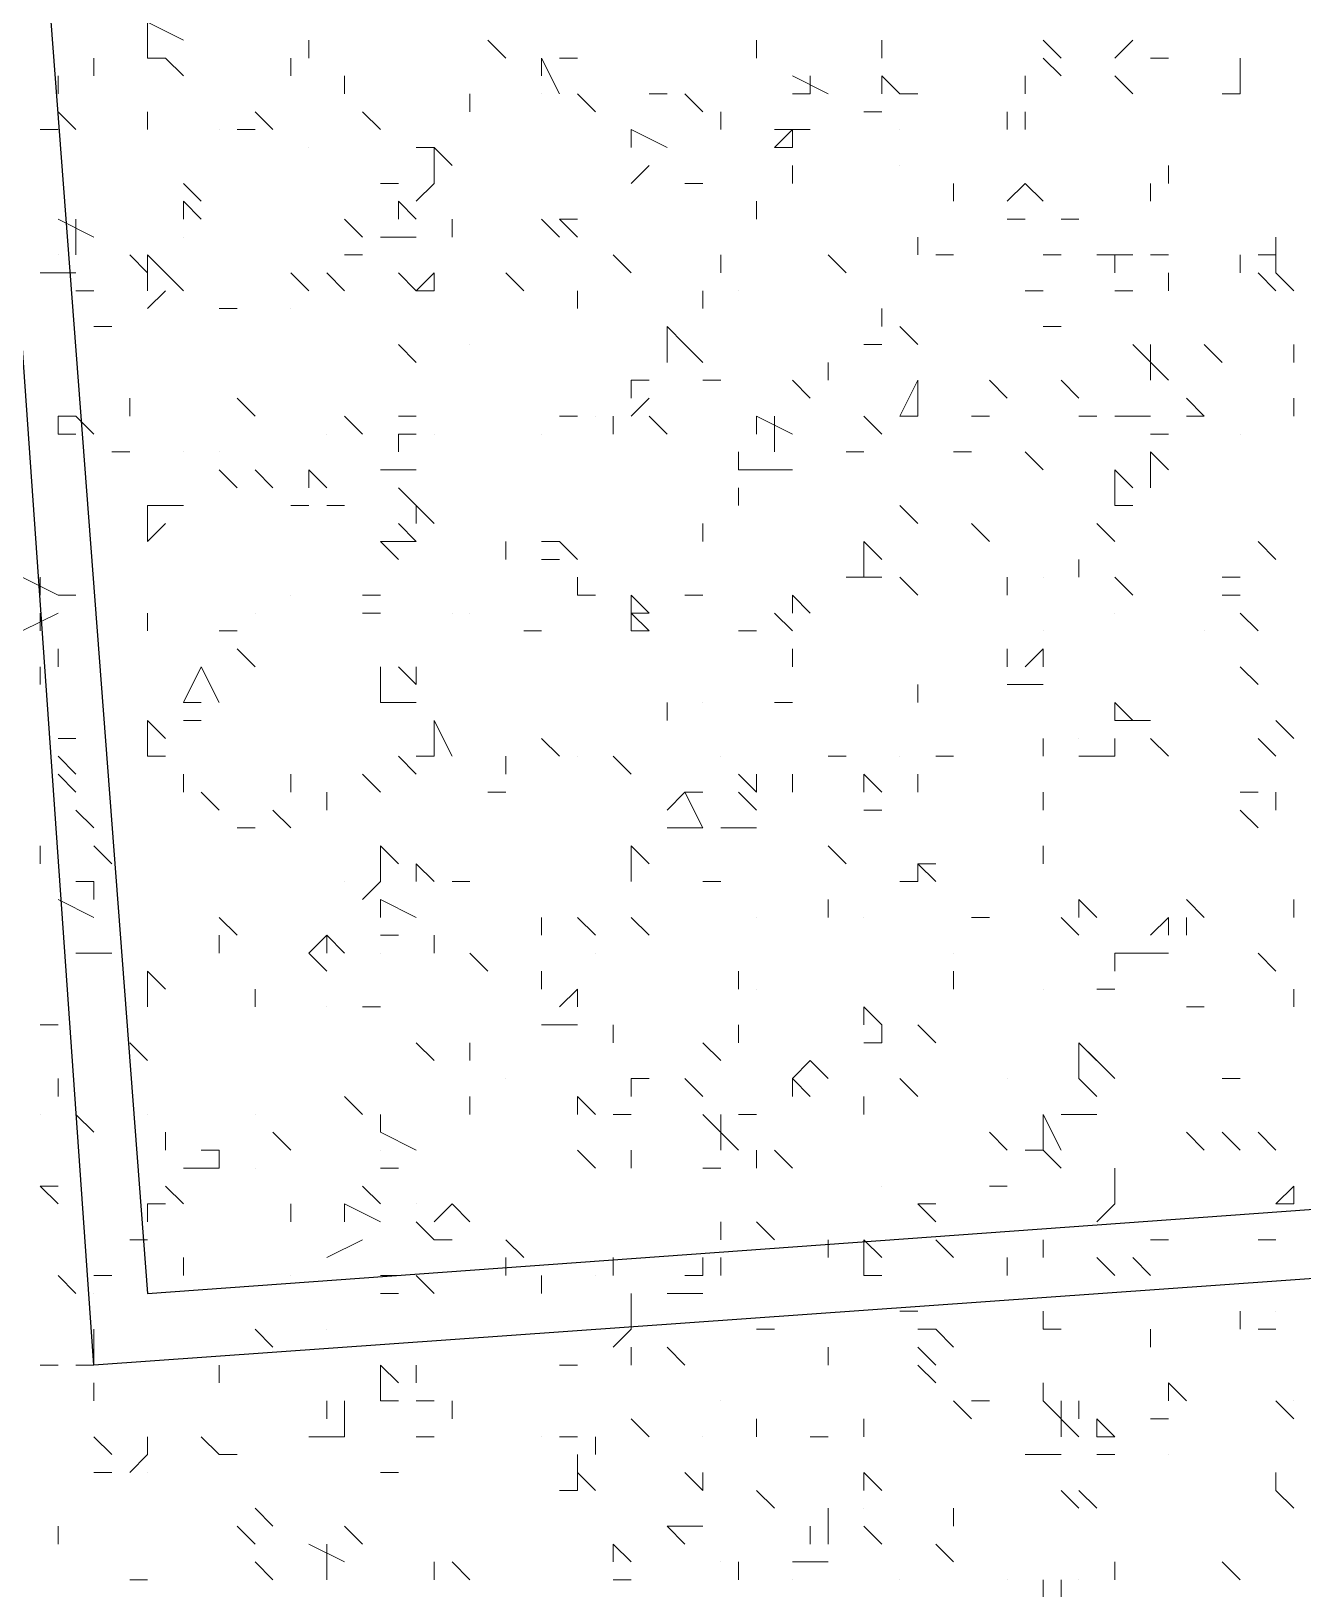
# Model space of a CAD drawing. Header units: millimetres. Extents: x 2928 to 3112, y 1220 to 1280.
# Drawn here: x 3000.0338 to 3000.2705, y 1265.699 to 1265.989 of the extents above; entities that cross this region are included whole.
import ezdxf

# ---------------------------------------------------------------- set-up
doc = ezdxf.new("R2010")
doc.units = ezdxf.units.MM

msp = doc.modelspace()

# ---------------------------------------------------------------- linework, layer by layer
at = {"color": 253, "linetype": 'Continuous', "lineweight": -2, "true_color": 0x9a9a9a}
for points in [[(3000.00882, 1266.36731), (3000.05549, 1265.75397), (3000.60883, 1265.79397), (3001.16217, 1265.83397), (3001.1155, 1266.44731)], [(3000.60883, 1265.78064), (3000.04549, 1265.74064), (3000.00216, 1266.35731), (2999.64548, 1266.32731), (2999.78549, 1264.42395), (3000.6855, 1264.49062)]]:
    msp.add_lwpolyline(points, dxfattribs=at)
at = {"color": 92, "linetype": 'Continuous', "lineweight": 5, "true_color": 0x00b800}
for points in [[(3000.05549, 1265.99064), (3000.06216, 1265.98731), (3000.06216, 1265.98731)], [(3000.05549, 1265.99064), (3000.05549, 1265.98397), (3000.05549, 1265.98397)], [(3000.08549, 1265.98397), (3000.08549, 1265.98731), (3000.08549, 1265.98731)], [(3000.12216, 1265.98397), (3000.11882, 1265.98731), (3000.11882, 1265.98731)], [(3000.16882, 1265.98397), (3000.16882, 1265.98731), (3000.16882, 1265.98731)], [(3000.19216, 1265.98397), (3000.19216, 1265.98731), (3000.19216, 1265.98731)], [(3000.22549, 1265.98397), (3000.22216, 1265.98731), (3000.22216, 1265.98731)], [(3000.23549, 1265.98397), (3000.23883, 1265.98731), (3000.23883, 1265.98731)], [(3000.04549, 1265.98064), (3000.04549, 1265.98397), (3000.04549, 1265.98397)], [(3000.05549, 1265.98397), (3000.05882, 1265.98397), (3000.05882, 1265.98397)], [(3000.06216, 1265.98064), (3000.05882, 1265.98397), (3000.05882, 1265.98397)], [(3000.08216, 1265.98064), (3000.08216, 1265.98397), (3000.08216, 1265.98397)], [(3000.12882, 1265.98397), (3000.13216, 1265.97731), (3000.13216, 1265.97731)], [(3000.12882, 1265.98397), (3000.12882, 1265.98064), (3000.12882, 1265.98064)], [(3000.13549, 1265.98397), (3000.13216, 1265.98397), (3000.13216, 1265.98397)], [(3000.22549, 1265.98064), (3000.22216, 1265.98397), (3000.22216, 1265.98397)], [(3000.24216, 1265.98397), (3000.24549, 1265.98397), (3000.24549, 1265.98397)], [(3000.25883, 1265.98064), (3000.25883, 1265.98397), (3000.25883, 1265.98397)], [(3000.03882, 1265.97731), (3000.03882, 1265.98064), (3000.03882, 1265.98064)], [(3000.09216, 1265.97731), (3000.09216, 1265.98064), (3000.09216, 1265.98064)], [(3000.17549, 1265.98064), (3000.18216, 1265.97731), (3000.18216, 1265.97731)], [(3000.17882, 1265.98064), (3000.17882, 1265.97731), (3000.17882, 1265.97731)], [(3000.19216, 1265.98064), (3000.19549, 1265.97731), (3000.19549, 1265.97731)], [(3000.19216, 1265.98064), (3000.19216, 1265.97731), (3000.19216, 1265.97731)], [(3000.21883, 1265.97731), (3000.21883, 1265.98064), (3000.21883, 1265.98064)], [(3000.23883, 1265.97731), (3000.23549, 1265.98064), (3000.23549, 1265.98064)], [(3000.25883, 1265.97731), (3000.25883, 1265.98064), (3000.25883, 1265.98064)], [(3000.11549, 1265.97397), (3000.11549, 1265.97731), (3000.11549, 1265.97731)], [(3000.13882, 1265.97397), (3000.13549, 1265.97731), (3000.13549, 1265.97731)], [(3000.15216, 1265.97731), (3000.14882, 1265.97731), (3000.14882, 1265.97731)], [(3000.15216, 1265.97731), (3000.14882, 1265.97731), (3000.14882, 1265.97731)], [(3000.15882, 1265.97397), (3000.15549, 1265.97731), (3000.15549, 1265.97731)], [(3000.17882, 1265.97731), (3000.17549, 1265.97731), (3000.17549, 1265.97731)], [(3000.19883, 1265.97731), (3000.19549, 1265.97731), (3000.19549, 1265.97731)], [(3000.25883, 1265.97731), (3000.25549, 1265.97731), (3000.25549, 1265.97731)], [(3000.04216, 1265.97064), (3000.03882, 1265.97397), (3000.03882, 1265.97397)], [(3000.05549, 1265.97064), (3000.05549, 1265.97397), (3000.05549, 1265.97397)], [(3000.07882, 1265.97064), (3000.07549, 1265.97397), (3000.07549, 1265.97397)], [(3000.09882, 1265.97064), (3000.09549, 1265.97397), (3000.09549, 1265.97397)], [(3000.16216, 1265.97064), (3000.16216, 1265.97397), (3000.16216, 1265.97397)], [(3000.18882, 1265.97397), (3000.19216, 1265.97397), (3000.19216, 1265.97397)], [(3000.21549, 1265.97064), (3000.21549, 1265.97397), (3000.21549, 1265.97397)], [(3000.21883, 1265.97064), (3000.21883, 1265.97397), (3000.21883, 1265.97397)], [(3000.03882, 1265.97064), (3000.03549, 1265.97064), (3000.03549, 1265.97064)], [(3000.07549, 1265.97064), (3000.07216, 1265.97064), (3000.07216, 1265.97064)], [(3000.14549, 1265.97064), (3000.15216, 1265.96731), (3000.15216, 1265.96731)], [(3000.14549, 1265.97064), (3000.14549, 1265.96731), (3000.14549, 1265.96731)], [(3000.17216, 1265.97064), (3000.17882, 1265.97064), (3000.17882, 1265.97064)], [(3000.17549, 1265.97064), (3000.17216, 1265.96731), (3000.17216, 1265.96731)], [(3000.17549, 1265.97064), (3000.17549, 1265.96731), (3000.17549, 1265.96731)], [(3000.10882, 1265.96731), (3000.10549, 1265.96731), (3000.10549, 1265.96731)], [(3000.10882, 1265.96731), (3000.11216, 1265.96397), (3000.11216, 1265.96397)], [(3000.10882, 1265.96731), (3000.10882, 1265.96064), (3000.10882, 1265.96064)], [(3000.17216, 1265.96731), (3000.17549, 1265.96731), (3000.17549, 1265.96731)], [(3000.14549, 1265.96064), (3000.14882, 1265.96397), (3000.14882, 1265.96397)], [(3000.17549, 1265.96064), (3000.17549, 1265.96397), (3000.17549, 1265.96397)], [(3000.24549, 1265.96064), (3000.24549, 1265.96397), (3000.24549, 1265.96397)], [(3000.06549, 1265.95731), (3000.06216, 1265.96064), (3000.06216, 1265.96064)], [(3000.10216, 1265.96064), (3000.09882, 1265.96064), (3000.09882, 1265.96064)], [(3000.10549, 1265.95731), (3000.10882, 1265.96064), (3000.10882, 1265.96064)], [(3000.15882, 1265.96064), (3000.15549, 1265.96064), (3000.15549, 1265.96064)], [(3000.20549, 1265.95731), (3000.20549, 1265.96064), (3000.20549, 1265.96064)], [(3000.21883, 1265.96064), (3000.21549, 1265.95731), (3000.21549, 1265.95731)], [(3000.21883, 1265.96064), (3000.22216, 1265.95731), (3000.22216, 1265.95731)], [(3000.22216, 1265.95731), (3000.21883, 1265.96064), (3000.21883, 1265.96064)], [(3000.24216, 1265.95731), (3000.24216, 1265.96064), (3000.24216, 1265.96064)], [(3000.06216, 1265.95731), (3000.06549, 1265.95397), (3000.06549, 1265.95397)], [(3000.06216, 1265.95731), (3000.06216, 1265.95397), (3000.06216, 1265.95397)], [(3000.10216, 1265.95731), (3000.10549, 1265.95397), (3000.10549, 1265.95397)], [(3000.10216, 1265.95731), (3000.10216, 1265.95397), (3000.10216, 1265.95397)], [(3000.16882, 1265.95397), (3000.16882, 1265.95731), (3000.16882, 1265.95731)], [(3000.03882, 1265.95397), (3000.04549, 1265.95064), (3000.04549, 1265.95064)], [(3000.04216, 1265.95397), (3000.04216, 1265.94731), (3000.04216, 1265.94731)], [(3000.09549, 1265.95064), (3000.09216, 1265.95397), (3000.09216, 1265.95397)], [(3000.11216, 1265.95064), (3000.11216, 1265.95397), (3000.11216, 1265.95397)], [(3000.13216, 1265.95064), (3000.12882, 1265.95397), (3000.12882, 1265.95397)], [(3000.13549, 1265.95397), (3000.13216, 1265.95397), (3000.13216, 1265.95397)], [(3000.13549, 1265.95064), (3000.13216, 1265.95397), (3000.13216, 1265.95397)], [(3000.21549, 1265.95397), (3000.21883, 1265.95397), (3000.21883, 1265.95397)], [(3000.22883, 1265.95397), (3000.22549, 1265.95397), (3000.22549, 1265.95397)], [(3000.09882, 1265.95064), (3000.10549, 1265.95064), (3000.10549, 1265.95064)], [(3000.19883, 1265.94731), (3000.19883, 1265.95064), (3000.19883, 1265.95064)], [(3000.26549, 1265.94731), (3000.26549, 1265.95064), (3000.26549, 1265.95064)], [(3000.05549, 1265.94397), (3000.05216, 1265.94731), (3000.05216, 1265.94731)], [(3000.05549, 1265.94731), (3000.06216, 1265.94064), (3000.06216, 1265.94064)], [(3000.05549, 1265.94731), (3000.05549, 1265.94064), (3000.05549, 1265.94064)], [(3000.09549, 1265.94731), (3000.09216, 1265.94731), (3000.09216, 1265.94731)], [(3000.14549, 1265.94397), (3000.14216, 1265.94731), (3000.14216, 1265.94731)], [(3000.16216, 1265.94397), (3000.16216, 1265.94731), (3000.16216, 1265.94731)], [(3000.18549, 1265.94397), (3000.18216, 1265.94731), (3000.18216, 1265.94731)], [(3000.20549, 1265.94731), (3000.20216, 1265.94731), (3000.20216, 1265.94731)], [(3000.22549, 1265.94731), (3000.22216, 1265.94731), (3000.22216, 1265.94731)], [(3000.23549, 1265.94731), (3000.23216, 1265.94731), (3000.23216, 1265.94731)], [(3000.23549, 1265.94731), (3000.23883, 1265.94731), (3000.23883, 1265.94731)], [(3000.23549, 1265.94731), (3000.23549, 1265.94397), (3000.23549, 1265.94397)], [(3000.24549, 1265.94731), (3000.24216, 1265.94731), (3000.24216, 1265.94731)], [(3000.25883, 1265.94397), (3000.25883, 1265.94731), (3000.25883, 1265.94731)], [(3000.26549, 1265.94731), (3000.26216, 1265.94731), (3000.26216, 1265.94731)], [(3000.26549, 1265.94731), (3000.26549, 1265.94397), (3000.26549, 1265.94397)], [(3000.03549, 1265.94397), (3000.04216, 1265.94397), (3000.04216, 1265.94397)], [(3000.08549, 1265.94064), (3000.08216, 1265.94397), (3000.08216, 1265.94397)], [(3000.09216, 1265.94064), (3000.08882, 1265.94397), (3000.08882, 1265.94397)], [(3000.10549, 1265.94064), (3000.10216, 1265.94397), (3000.10216, 1265.94397)], [(3000.10882, 1265.94397), (3000.10549, 1265.94064), (3000.10549, 1265.94064)], [(3000.10882, 1265.94397), (3000.10882, 1265.94064), (3000.10882, 1265.94064)], [(3000.12549, 1265.94064), (3000.12216, 1265.94397), (3000.12216, 1265.94397)], [(3000.24549, 1265.94064), (3000.24549, 1265.94397), (3000.24549, 1265.94397)], [(3000.26216, 1265.94397), (3000.26549, 1265.94064), (3000.26549, 1265.94064)], [(3000.26883, 1265.94064), (3000.26549, 1265.94397), (3000.26549, 1265.94397)], [(3000.04549, 1265.94064), (3000.04216, 1265.94064), (3000.04216, 1265.94064)], [(3000.05549, 1265.93731), (3000.05882, 1265.94064), (3000.05882, 1265.94064)], [(3000.10549, 1265.94064), (3000.10882, 1265.94064), (3000.10882, 1265.94064)], [(3000.13549, 1265.93731), (3000.13549, 1265.94064), (3000.13549, 1265.94064)], [(3000.15882, 1265.93731), (3000.15882, 1265.94064), (3000.15882, 1265.94064)], [(3000.22216, 1265.94064), (3000.21883, 1265.94064), (3000.21883, 1265.94064)], [(3000.23549, 1265.94064), (3000.23883, 1265.94064), (3000.23883, 1265.94064)], [(3000.07216, 1265.93731), (3000.06882, 1265.93731), (3000.06882, 1265.93731)], [(3000.19216, 1265.93731), (3000.19216, 1265.93397), (3000.19216, 1265.93397)], [(3000.04882, 1265.93397), (3000.04549, 1265.93397), (3000.04549, 1265.93397)], [(3000.15216, 1265.93397), (3000.15549, 1265.93064), (3000.15549, 1265.93064)], [(3000.15216, 1265.93397), (3000.15216, 1265.93064), (3000.15216, 1265.93064)], [(3000.19883, 1265.93064), (3000.19549, 1265.93397), (3000.19549, 1265.93397)], [(3000.22549, 1265.93397), (3000.22216, 1265.93397), (3000.22216, 1265.93397)], [(3000.10549, 1265.92731), (3000.10216, 1265.93064), (3000.10216, 1265.93064)], [(3000.15216, 1265.93064), (3000.15216, 1265.92731), (3000.15216, 1265.92731)], [(3000.15882, 1265.92731), (3000.15549, 1265.93064), (3000.15549, 1265.93064)], [(3000.18882, 1265.93064), (3000.19216, 1265.93064), (3000.19216, 1265.93064)], [(3000.23883, 1265.93064), (3000.24549, 1265.92397), (3000.24549, 1265.92397)], [(3000.24216, 1265.93064), (3000.24216, 1265.92397), (3000.24216, 1265.92397)], [(3000.25549, 1265.92731), (3000.25216, 1265.93064), (3000.25216, 1265.93064)], [(3000.26883, 1265.92731), (3000.26883, 1265.93064), (3000.26883, 1265.93064)], [(3000.18216, 1265.92397), (3000.18216, 1265.92731), (3000.18216, 1265.92731)], [(3000.14549, 1265.92397), (3000.14882, 1265.92397), (3000.14882, 1265.92397)], [(3000.14549, 1265.92397), (3000.14549, 1265.92064), (3000.14549, 1265.92064)], [(3000.16216, 1265.92397), (3000.15882, 1265.92397), (3000.15882, 1265.92397)], [(3000.17882, 1265.92064), (3000.17549, 1265.92397), (3000.17549, 1265.92397)], [(3000.19883, 1265.92397), (3000.19549, 1265.91731), (3000.19549, 1265.91731)], [(3000.19883, 1265.92397), (3000.19883, 1265.91731), (3000.19883, 1265.91731)], [(3000.21549, 1265.92064), (3000.21216, 1265.92397), (3000.21216, 1265.92397)], [(3000.22883, 1265.92064), (3000.22549, 1265.92397), (3000.22549, 1265.92397)], [(3000.05216, 1265.91731), (3000.05216, 1265.92064), (3000.05216, 1265.92064)], [(3000.07549, 1265.91731), (3000.07216, 1265.92064), (3000.07216, 1265.92064)], [(3000.14549, 1265.91731), (3000.14882, 1265.92064), (3000.14882, 1265.92064)], [(3000.25216, 1265.91731), (3000.24883, 1265.92064), (3000.24883, 1265.92064)], [(3000.26883, 1265.91731), (3000.26883, 1265.92064), (3000.26883, 1265.92064)], [(3000.04216, 1265.91731), (3000.03882, 1265.91731), (3000.03882, 1265.91731)], [(3000.03882, 1265.91397), (3000.03882, 1265.91731), (3000.03882, 1265.91731)], [(3000.04216, 1265.91731), (3000.04549, 1265.91397), (3000.04549, 1265.91397)], [(3000.09549, 1265.91397), (3000.09216, 1265.91731), (3000.09216, 1265.91731)], [(3000.10549, 1265.91731), (3000.10216, 1265.91731), (3000.10216, 1265.91731)], [(3000.13549, 1265.91731), (3000.13216, 1265.91731), (3000.13216, 1265.91731)], [(3000.14216, 1265.91397), (3000.14216, 1265.91731), (3000.14216, 1265.91731)], [(3000.15216, 1265.91397), (3000.14882, 1265.91731), (3000.14882, 1265.91731)], [(3000.16882, 1265.91731), (3000.17549, 1265.91397), (3000.17549, 1265.91397)], [(3000.16882, 1265.91397), (3000.16882, 1265.91731), (3000.16882, 1265.91731)], [(3000.17216, 1265.91731), (3000.17216, 1265.91064), (3000.17216, 1265.91064)], [(3000.19216, 1265.91397), (3000.18882, 1265.91731), (3000.18882, 1265.91731)], [(3000.19549, 1265.91731), (3000.19883, 1265.91731), (3000.19883, 1265.91731)], [(3000.21216, 1265.91731), (3000.20883, 1265.91731), (3000.20883, 1265.91731)], [(3000.23216, 1265.91731), (3000.22883, 1265.91731), (3000.22883, 1265.91731)], [(3000.23549, 1265.91731), (3000.24216, 1265.91731), (3000.24216, 1265.91731)], [(3000.25216, 1265.91731), (3000.24883, 1265.91731), (3000.24883, 1265.91731)], [(3000.03882, 1265.91397), (3000.04216, 1265.91397), (3000.04216, 1265.91397)], [(3000.10216, 1265.91397), (3000.10549, 1265.91397), (3000.10549, 1265.91397)], [(3000.10216, 1265.91397), (3000.10216, 1265.91064), (3000.10216, 1265.91064)], [(3000.24549, 1265.91397), (3000.24216, 1265.91397), (3000.24216, 1265.91397)], [(3000.05216, 1265.91064), (3000.04882, 1265.91064), (3000.04882, 1265.91064)], [(3000.16549, 1265.90731), (3000.16549, 1265.91064), (3000.16549, 1265.91064)], [(3000.18882, 1265.91064), (3000.18549, 1265.91064), (3000.18549, 1265.91064)], [(3000.20883, 1265.91064), (3000.20549, 1265.91064), (3000.20549, 1265.91064)], [(3000.22216, 1265.90731), (3000.21883, 1265.91064), (3000.21883, 1265.91064)], [(3000.24216, 1265.91064), (3000.24549, 1265.90731), (3000.24549, 1265.90731)], [(3000.24216, 1265.91064), (3000.24216, 1265.90731), (3000.24216, 1265.90731)], [(3000.07216, 1265.90397), (3000.06882, 1265.90731), (3000.06882, 1265.90731)], [(3000.07882, 1265.90397), (3000.07549, 1265.90731), (3000.07549, 1265.90731)], [(3000.08549, 1265.90731), (3000.08882, 1265.90397), (3000.08882, 1265.90397)], [(3000.08549, 1265.90731), (3000.08549, 1265.90397), (3000.08549, 1265.90397)], [(3000.09882, 1265.90731), (3000.10549, 1265.90731), (3000.10549, 1265.90731)], [(3000.16882, 1265.90731), (3000.16549, 1265.90731), (3000.16549, 1265.90731)], [(3000.16882, 1265.90731), (3000.17549, 1265.90731), (3000.17549, 1265.90731)], [(3000.23549, 1265.90731), (3000.23883, 1265.90397), (3000.23883, 1265.90397)], [(3000.23549, 1265.90731), (3000.23549, 1265.90064), (3000.23549, 1265.90064)], [(3000.24216, 1265.90731), (3000.24216, 1265.90397), (3000.24216, 1265.90397)], [(3000.10216, 1265.90397), (3000.10882, 1265.89731), (3000.10882, 1265.89731)], [(3000.16549, 1265.90064), (3000.16549, 1265.90397), (3000.16549, 1265.90397)], [(3000.05549, 1265.90064), (3000.06216, 1265.90064), (3000.06216, 1265.90064)], [(3000.05549, 1265.90064), (3000.05549, 1265.89731), (3000.05549, 1265.89731)], [(3000.08216, 1265.90064), (3000.08549, 1265.90064), (3000.08549, 1265.90064)], [(3000.09216, 1265.90064), (3000.08882, 1265.90064), (3000.08882, 1265.90064)], [(3000.10549, 1265.90064), (3000.10549, 1265.89731), (3000.10549, 1265.89731)], [(3000.19883, 1265.89731), (3000.19549, 1265.90064), (3000.19549, 1265.90064)], [(3000.23549, 1265.90064), (3000.23883, 1265.90064), (3000.23883, 1265.90064)], [(3000.05549, 1265.89397), (3000.05882, 1265.89731), (3000.05882, 1265.89731)], [(3000.05549, 1265.89397), (3000.05549, 1265.89731), (3000.05549, 1265.89731)], [(3000.10549, 1265.89397), (3000.10216, 1265.89731), (3000.10216, 1265.89731)], [(3000.15882, 1265.89397), (3000.15882, 1265.89731), (3000.15882, 1265.89731)], [(3000.21216, 1265.89397), (3000.20883, 1265.89731), (3000.20883, 1265.89731)], [(3000.23549, 1265.89397), (3000.23216, 1265.89731), (3000.23216, 1265.89731)], [(3000.09882, 1265.89397), (3000.10549, 1265.89397), (3000.10549, 1265.89397)], [(3000.10216, 1265.89064), (3000.09882, 1265.89397), (3000.09882, 1265.89397)], [(3000.12216, 1265.89064), (3000.12216, 1265.89397), (3000.12216, 1265.89397)], [(3000.13216, 1265.89397), (3000.12882, 1265.89397), (3000.12882, 1265.89397)], [(3000.13216, 1265.89397), (3000.13549, 1265.89064), (3000.13549, 1265.89064)], [(3000.18882, 1265.89397), (3000.19216, 1265.89064), (3000.19216, 1265.89064)], [(3000.18882, 1265.89397), (3000.18882, 1265.88731), (3000.18882, 1265.88731)], [(3000.26549, 1265.89064), (3000.26216, 1265.89397), (3000.26216, 1265.89397)], [(3000.12882, 1265.89064), (3000.13216, 1265.89064), (3000.13216, 1265.89064)], [(3000.22883, 1265.88731), (3000.22883, 1265.89064), (3000.22883, 1265.89064)], [(3000.03216, 1265.88731), (3000.03882, 1265.88397), (3000.03882, 1265.88397)], [(3000.03549, 1265.88731), (3000.03549, 1265.88397), (3000.03549, 1265.88397)], [(3000.13549, 1265.88397), (3000.13549, 1265.88731), (3000.13549, 1265.88731)], [(3000.18882, 1265.88731), (3000.18549, 1265.88731), (3000.18549, 1265.88731)], [(3000.18882, 1265.88731), (3000.19216, 1265.88731), (3000.19216, 1265.88731)], [(3000.19216, 1265.88731), (3000.18882, 1265.88731), (3000.18882, 1265.88731)], [(3000.19883, 1265.88397), (3000.19549, 1265.88731), (3000.19549, 1265.88731)], [(3000.21549, 1265.88397), (3000.21549, 1265.88731), (3000.21549, 1265.88731)], [(3000.23883, 1265.88397), (3000.23549, 1265.88731), (3000.23549, 1265.88731)], [(3000.25883, 1265.88731), (3000.25549, 1265.88731), (3000.25549, 1265.88731)], [(3000.04216, 1265.88397), (3000.03882, 1265.88397), (3000.03882, 1265.88397)], [(3000.09882, 1265.88397), (3000.09549, 1265.88397), (3000.09549, 1265.88397)], [(3000.13882, 1265.88397), (3000.13549, 1265.88397), (3000.13549, 1265.88397)], [(3000.14549, 1265.88397), (3000.14882, 1265.88064), (3000.14882, 1265.88064)], [(3000.14549, 1265.88397), (3000.14549, 1265.87731), (3000.14549, 1265.87731)], [(3000.15882, 1265.88397), (3000.15549, 1265.88397), (3000.15549, 1265.88397)], [(3000.17549, 1265.88397), (3000.17882, 1265.88064), (3000.17882, 1265.88064)], [(3000.17549, 1265.88397), (3000.17549, 1265.88064), (3000.17549, 1265.88064)], [(3000.25883, 1265.88397), (3000.25549, 1265.88397), (3000.25549, 1265.88397)], [(3000.03216, 1265.87731), (3000.03882, 1265.88064), (3000.03882, 1265.88064)], [(3000.03549, 1265.87731), (3000.03549, 1265.88064), (3000.03549, 1265.88064)], [(3000.05549, 1265.87731), (3000.05549, 1265.88064), (3000.05549, 1265.88064)], [(3000.09882, 1265.88064), (3000.09549, 1265.88064), (3000.09549, 1265.88064)], [(3000.14882, 1265.87731), (3000.14549, 1265.88064), (3000.14549, 1265.88064)], [(3000.14882, 1265.88064), (3000.14549, 1265.88064), (3000.14549, 1265.88064)], [(3000.17216, 1265.88064), (3000.17549, 1265.87731), (3000.17549, 1265.87731)], [(3000.26216, 1265.87731), (3000.25883, 1265.88064), (3000.25883, 1265.88064)], [(3000.07216, 1265.87731), (3000.06882, 1265.87731), (3000.06882, 1265.87731)], [(3000.12882, 1265.87731), (3000.12549, 1265.87731), (3000.12549, 1265.87731)], [(3000.14549, 1265.87731), (3000.14882, 1265.87731), (3000.14882, 1265.87731)], [(3000.16882, 1265.87731), (3000.16549, 1265.87731), (3000.16549, 1265.87731)], [(3000.03882, 1265.87064), (3000.03882, 1265.87397), (3000.03882, 1265.87397)], [(3000.07549, 1265.87064), (3000.07216, 1265.87397), (3000.07216, 1265.87397)], [(3000.17549, 1265.87064), (3000.17549, 1265.87397), (3000.17549, 1265.87397)], [(3000.21549, 1265.87064), (3000.21549, 1265.87397), (3000.21549, 1265.87397)], [(3000.22216, 1265.87397), (3000.21883, 1265.87064), (3000.21883, 1265.87064)], [(3000.22216, 1265.87397), (3000.22216, 1265.87064), (3000.22216, 1265.87064)], [(3000.03549, 1265.86731), (3000.03549, 1265.87064), (3000.03549, 1265.87064)], [(3000.06549, 1265.87064), (3000.06216, 1265.86397), (3000.06216, 1265.86397)], [(3000.06549, 1265.87064), (3000.06882, 1265.86397), (3000.06882, 1265.86397)], [(3000.09882, 1265.87064), (3000.09882, 1265.86397), (3000.09882, 1265.86397)], [(3000.10216, 1265.87064), (3000.10549, 1265.86731), (3000.10549, 1265.86731)], [(3000.10549, 1265.86731), (3000.10549, 1265.87064), (3000.10549, 1265.87064)], [(3000.26216, 1265.86731), (3000.25883, 1265.87064), (3000.25883, 1265.87064)], [(3000.09882, 1265.86397), (3000.09882, 1265.86731), (3000.09882, 1265.86731)], [(3000.19883, 1265.86397), (3000.19883, 1265.86731), (3000.19883, 1265.86731)], [(3000.21549, 1265.86731), (3000.22216, 1265.86731), (3000.22216, 1265.86731)], [(3000.06216, 1265.86397), (3000.06549, 1265.86397), (3000.06549, 1265.86397)], [(3000.09882, 1265.86397), (3000.10549, 1265.86397), (3000.10549, 1265.86397)], [(3000.15216, 1265.86064), (3000.15216, 1265.86397), (3000.15216, 1265.86397)], [(3000.17549, 1265.86397), (3000.17216, 1265.86397), (3000.17216, 1265.86397)], [(3000.23549, 1265.86397), (3000.23883, 1265.86064), (3000.23883, 1265.86064)], [(3000.23549, 1265.86397), (3000.23549, 1265.86064), (3000.23549, 1265.86064)], [(3000.05549, 1265.86064), (3000.05882, 1265.85731), (3000.05882, 1265.85731)], [(3000.05549, 1265.86064), (3000.05549, 1265.85397), (3000.05549, 1265.85397)], [(3000.06549, 1265.86064), (3000.06216, 1265.86064), (3000.06216, 1265.86064)], [(3000.10882, 1265.86064), (3000.11216, 1265.85397), (3000.11216, 1265.85397)], [(3000.10882, 1265.86064), (3000.10882, 1265.85397), (3000.10882, 1265.85397)], [(3000.23549, 1265.86064), (3000.23883, 1265.86064), (3000.23883, 1265.86064)], [(3000.24216, 1265.86064), (3000.23883, 1265.86064), (3000.23883, 1265.86064)], [(3000.26549, 1265.86064), (3000.26883, 1265.85731), (3000.26883, 1265.85731)], [(3000.04216, 1265.85731), (3000.03882, 1265.85731), (3000.03882, 1265.85731)], [(3000.13216, 1265.85397), (3000.12882, 1265.85731), (3000.12882, 1265.85731)], [(3000.22216, 1265.85397), (3000.22216, 1265.85731), (3000.22216, 1265.85731)], [(3000.23549, 1265.85397), (3000.23549, 1265.85731), (3000.23549, 1265.85731)], [(3000.24549, 1265.85397), (3000.24216, 1265.85731), (3000.24216, 1265.85731)], [(3000.26216, 1265.85731), (3000.26549, 1265.85397), (3000.26549, 1265.85397)], [(3000.26549, 1265.85397), (3000.26216, 1265.85731), (3000.26216, 1265.85731)], [(3000.04216, 1265.85064), (3000.03882, 1265.85397), (3000.03882, 1265.85397)], [(3000.05549, 1265.85397), (3000.05882, 1265.85397), (3000.05882, 1265.85397)], [(3000.10549, 1265.85064), (3000.10216, 1265.85397), (3000.10216, 1265.85397)], [(3000.10549, 1265.85397), (3000.10882, 1265.85397), (3000.10882, 1265.85397)], [(3000.12216, 1265.85064), (3000.12216, 1265.85397), (3000.12216, 1265.85397)], [(3000.14549, 1265.85064), (3000.14216, 1265.85397), (3000.14216, 1265.85397)], [(3000.18549, 1265.85397), (3000.18216, 1265.85397), (3000.18216, 1265.85397)], [(3000.20549, 1265.85397), (3000.20216, 1265.85397), (3000.20216, 1265.85397)], [(3000.22883, 1265.85397), (3000.23549, 1265.85397), (3000.23549, 1265.85397)], [(3000.23216, 1265.85397), (3000.22883, 1265.85397), (3000.22883, 1265.85397)], [(3000.04216, 1265.84731), (3000.03882, 1265.85064), (3000.03882, 1265.85064)], [(3000.06216, 1265.84731), (3000.06216, 1265.85064), (3000.06216, 1265.85064)], [(3000.08216, 1265.84731), (3000.08216, 1265.85064), (3000.08216, 1265.85064)], [(3000.09882, 1265.84731), (3000.09549, 1265.85064), (3000.09549, 1265.85064)], [(3000.16549, 1265.85064), (3000.16882, 1265.84731), (3000.16882, 1265.84731)], [(3000.16882, 1265.85064), (3000.16882, 1265.84731), (3000.16882, 1265.84731)], [(3000.17549, 1265.84731), (3000.17549, 1265.85064), (3000.17549, 1265.85064)], [(3000.18882, 1265.85064), (3000.19216, 1265.84731), (3000.19216, 1265.84731)], [(3000.18882, 1265.85064), (3000.18882, 1265.84731), (3000.18882, 1265.84731)], [(3000.19883, 1265.84731), (3000.19883, 1265.85064), (3000.19883, 1265.85064)], [(3000.06882, 1265.84397), (3000.06549, 1265.84731), (3000.06549, 1265.84731)], [(3000.08882, 1265.84397), (3000.08882, 1265.84731), (3000.08882, 1265.84731)], [(3000.12216, 1265.84731), (3000.11882, 1265.84731), (3000.11882, 1265.84731)], [(3000.15549, 1265.84731), (3000.15216, 1265.84397), (3000.15216, 1265.84397)], [(3000.15549, 1265.84731), (3000.15882, 1265.84064), (3000.15882, 1265.84064)], [(3000.15882, 1265.84731), (3000.15549, 1265.84731), (3000.15549, 1265.84731)], [(3000.16882, 1265.84397), (3000.16549, 1265.84731), (3000.16549, 1265.84731)], [(3000.22216, 1265.84397), (3000.22216, 1265.84731), (3000.22216, 1265.84731)], [(3000.26216, 1265.84731), (3000.25883, 1265.84731), (3000.25883, 1265.84731)], [(3000.26549, 1265.84397), (3000.26549, 1265.84731), (3000.26549, 1265.84731)], [(3000.04549, 1265.84064), (3000.04216, 1265.84397), (3000.04216, 1265.84397)], [(3000.08216, 1265.84064), (3000.07882, 1265.84397), (3000.07882, 1265.84397)], [(3000.18882, 1265.84397), (3000.19216, 1265.84397), (3000.19216, 1265.84397)], [(3000.26216, 1265.84064), (3000.25883, 1265.84397), (3000.25883, 1265.84397)], [(3000.07549, 1265.84064), (3000.07216, 1265.84064), (3000.07216, 1265.84064)], [(3000.15216, 1265.84064), (3000.15549, 1265.84064), (3000.15549, 1265.84064)], [(3000.15882, 1265.84064), (3000.15549, 1265.84064), (3000.15549, 1265.84064)], [(3000.16216, 1265.84064), (3000.16882, 1265.84064), (3000.16882, 1265.84064)], [(3000.03549, 1265.83397), (3000.03549, 1265.83731), (3000.03549, 1265.83731)], [(3000.04882, 1265.83397), (3000.04549, 1265.83731), (3000.04549, 1265.83731)], [(3000.09882, 1265.83731), (3000.10216, 1265.83397), (3000.10216, 1265.83397)], [(3000.09882, 1265.83731), (3000.09882, 1265.83064), (3000.09882, 1265.83064)], [(3000.14549, 1265.83731), (3000.14882, 1265.83397), (3000.14882, 1265.83397)], [(3000.14549, 1265.83731), (3000.14549, 1265.83397), (3000.14549, 1265.83397)], [(3000.18549, 1265.83397), (3000.18216, 1265.83731), (3000.18216, 1265.83731)], [(3000.22216, 1265.83397), (3000.22216, 1265.83731), (3000.22216, 1265.83731)], [(3000.10549, 1265.83064), (3000.10549, 1265.83397), (3000.10549, 1265.83397)], [(3000.10882, 1265.83064), (3000.10549, 1265.83397), (3000.10549, 1265.83397)], [(3000.14549, 1265.83064), (3000.14549, 1265.83397), (3000.14549, 1265.83397)], [(3000.19883, 1265.83397), (3000.20216, 1265.83064), (3000.20216, 1265.83064)], [(3000.19883, 1265.83397), (3000.19883, 1265.83064), (3000.19883, 1265.83064)], [(3000.20216, 1265.83397), (3000.19883, 1265.83397), (3000.19883, 1265.83397)], [(3000.04549, 1265.83064), (3000.04216, 1265.83064), (3000.04216, 1265.83064)], [(3000.04549, 1265.83064), (3000.04549, 1265.82731), (3000.04549, 1265.82731)], [(3000.09549, 1265.82731), (3000.09882, 1265.83064), (3000.09882, 1265.83064)], [(3000.11549, 1265.83064), (3000.11216, 1265.83064), (3000.11216, 1265.83064)], [(3000.16216, 1265.83064), (3000.15882, 1265.83064), (3000.15882, 1265.83064)], [(3000.19549, 1265.83064), (3000.19883, 1265.83064), (3000.19883, 1265.83064)], [(3000.03882, 1265.82731), (3000.04549, 1265.82397), (3000.04549, 1265.82397)], [(3000.09882, 1265.82731), (3000.10549, 1265.82397), (3000.10549, 1265.82397)], [(3000.09882, 1265.82731), (3000.09882, 1265.82397), (3000.09882, 1265.82397)], [(3000.18216, 1265.82397), (3000.18216, 1265.82731), (3000.18216, 1265.82731)], [(3000.22883, 1265.82397), (3000.22883, 1265.82731), (3000.22883, 1265.82731)], [(3000.23216, 1265.82397), (3000.22883, 1265.82731), (3000.22883, 1265.82731)], [(3000.25216, 1265.82397), (3000.24883, 1265.82731), (3000.24883, 1265.82731)], [(3000.26883, 1265.82397), (3000.26883, 1265.82731), (3000.26883, 1265.82731)], [(3000.07216, 1265.82064), (3000.06882, 1265.82397), (3000.06882, 1265.82397)], [(3000.12882, 1265.82064), (3000.12882, 1265.82397), (3000.12882, 1265.82397)], [(3000.13882, 1265.82064), (3000.13549, 1265.82397), (3000.13549, 1265.82397)], [(3000.14882, 1265.82064), (3000.14549, 1265.82397), (3000.14549, 1265.82397)], [(3000.21216, 1265.82397), (3000.20883, 1265.82397), (3000.20883, 1265.82397)], [(3000.22883, 1265.82064), (3000.22549, 1265.82397), (3000.22549, 1265.82397)], [(3000.24549, 1265.82397), (3000.24216, 1265.82064), (3000.24216, 1265.82064)], [(3000.24549, 1265.82397), (3000.24549, 1265.82064), (3000.24549, 1265.82064)], [(3000.24883, 1265.82064), (3000.24883, 1265.82397), (3000.24883, 1265.82397)], [(3000.06882, 1265.81731), (3000.06882, 1265.82064), (3000.06882, 1265.82064)], [(3000.08882, 1265.82064), (3000.08549, 1265.81731), (3000.08549, 1265.81731)], [(3000.08882, 1265.82064), (3000.09216, 1265.81731), (3000.09216, 1265.81731)], [(3000.08882, 1265.81731), (3000.08882, 1265.82064), (3000.08882, 1265.82064)], [(3000.09882, 1265.82064), (3000.10216, 1265.82064), (3000.10216, 1265.82064)], [(3000.10882, 1265.81731), (3000.10882, 1265.82064), (3000.10882, 1265.82064)], [(3000.04549, 1265.81731), (3000.04216, 1265.81731), (3000.04216, 1265.81731)], [(3000.04882, 1265.81731), (3000.04549, 1265.81731), (3000.04549, 1265.81731)], [(3000.08549, 1265.81731), (3000.08882, 1265.81397), (3000.08882, 1265.81397)], [(3000.11882, 1265.81397), (3000.11549, 1265.81731), (3000.11549, 1265.81731)], [(3000.23549, 1265.81731), (3000.23883, 1265.81731), (3000.23883, 1265.81731)], [(3000.23549, 1265.81731), (3000.23549, 1265.81397), (3000.23549, 1265.81397)], [(3000.24216, 1265.81731), (3000.23883, 1265.81731), (3000.23883, 1265.81731)], [(3000.24216, 1265.81731), (3000.24549, 1265.81731), (3000.24549, 1265.81731)], [(3000.26549, 1265.81397), (3000.26216, 1265.81731), (3000.26216, 1265.81731)], [(3000.05549, 1265.81397), (3000.05882, 1265.81064), (3000.05882, 1265.81064)], [(3000.05549, 1265.81397), (3000.05549, 1265.81064), (3000.05549, 1265.81064)], [(3000.12882, 1265.81064), (3000.12882, 1265.81397), (3000.12882, 1265.81397)], [(3000.16549, 1265.81064), (3000.16549, 1265.81397), (3000.16549, 1265.81397)], [(3000.20549, 1265.81064), (3000.20549, 1265.81397), (3000.20549, 1265.81397)], [(3000.05549, 1265.80731), (3000.05549, 1265.81064), (3000.05549, 1265.81064)], [(3000.07549, 1265.80731), (3000.07549, 1265.81064), (3000.07549, 1265.81064)], [(3000.13549, 1265.81064), (3000.13216, 1265.80731), (3000.13216, 1265.80731)], [(3000.13549, 1265.81064), (3000.13549, 1265.80731), (3000.13549, 1265.80731)], [(3000.23216, 1265.81064), (3000.23549, 1265.81064), (3000.23549, 1265.81064)], [(3000.26883, 1265.80731), (3000.26883, 1265.81064), (3000.26883, 1265.81064)], [(3000.09882, 1265.80731), (3000.09549, 1265.80731), (3000.09549, 1265.80731)], [(3000.18882, 1265.80731), (3000.19216, 1265.80397), (3000.19216, 1265.80397)], [(3000.18882, 1265.80731), (3000.18882, 1265.80397), (3000.18882, 1265.80397)], [(3000.25216, 1265.80731), (3000.24883, 1265.80731), (3000.24883, 1265.80731)], [(3000.03882, 1265.80397), (3000.03549, 1265.80397), (3000.03549, 1265.80397)], [(3000.12882, 1265.80397), (3000.13549, 1265.80397), (3000.13549, 1265.80397)], [(3000.14216, 1265.80064), (3000.14216, 1265.80397), (3000.14216, 1265.80397)], [(3000.16549, 1265.80064), (3000.16549, 1265.80397), (3000.16549, 1265.80397)], [(3000.19216, 1265.80064), (3000.19216, 1265.80397), (3000.19216, 1265.80397)], [(3000.20216, 1265.80064), (3000.19883, 1265.80397), (3000.19883, 1265.80397)], [(3000.05549, 1265.79731), (3000.05216, 1265.80064), (3000.05216, 1265.80064)], [(3000.10882, 1265.79731), (3000.10549, 1265.80064), (3000.10549, 1265.80064)], [(3000.11549, 1265.79731), (3000.11549, 1265.80064), (3000.11549, 1265.80064)], [(3000.16216, 1265.79731), (3000.15882, 1265.80064), (3000.15882, 1265.80064)], [(3000.18882, 1265.80064), (3000.19216, 1265.80064), (3000.19216, 1265.80064)], [(3000.22883, 1265.80064), (3000.23549, 1265.79397), (3000.23549, 1265.79397)], [(3000.22883, 1265.80064), (3000.22883, 1265.79397), (3000.22883, 1265.79397)], [(3000.23216, 1265.79731), (3000.22883, 1265.80064), (3000.22883, 1265.80064)], [(3000.17882, 1265.79731), (3000.17549, 1265.79397), (3000.17549, 1265.79397)], [(3000.17882, 1265.79731), (3000.18216, 1265.79397), (3000.18216, 1265.79397)], [(3000.03882, 1265.79064), (3000.03882, 1265.79397), (3000.03882, 1265.79397)], [(3000.14549, 1265.79397), (3000.14882, 1265.79397), (3000.14882, 1265.79397)], [(3000.14549, 1265.79397), (3000.14549, 1265.79064), (3000.14549, 1265.79064)], [(3000.15882, 1265.79064), (3000.15549, 1265.79397), (3000.15549, 1265.79397)], [(3000.17549, 1265.79397), (3000.17882, 1265.79064), (3000.17882, 1265.79064)], [(3000.17549, 1265.79064), (3000.17549, 1265.79397), (3000.17549, 1265.79397)], [(3000.19883, 1265.79064), (3000.19549, 1265.79397), (3000.19549, 1265.79397)], [(3000.23216, 1265.79064), (3000.22883, 1265.79397), (3000.22883, 1265.79397)], [(3000.25883, 1265.79397), (3000.25549, 1265.79397), (3000.25549, 1265.79397)], [(3000.09549, 1265.7873), (3000.09216, 1265.79064), (3000.09216, 1265.79064)], [(3000.11549, 1265.7873), (3000.11549, 1265.79064), (3000.11549, 1265.79064)], [(3000.13549, 1265.7873), (3000.13549, 1265.79064), (3000.13549, 1265.79064)], [(3000.13882, 1265.7873), (3000.13549, 1265.79064), (3000.13549, 1265.79064)], [(3000.18882, 1265.7873), (3000.18882, 1265.79064), (3000.18882, 1265.79064)], [(3000.04549, 1265.78397), (3000.04216, 1265.7873), (3000.04216, 1265.7873)], [(3000.09882, 1265.78397), (3000.09882, 1265.7873), (3000.09882, 1265.7873)], [(3000.14216, 1265.7873), (3000.14549, 1265.7873), (3000.14549, 1265.7873)], [(3000.15882, 1265.7873), (3000.16549, 1265.78064), (3000.16549, 1265.78064)], [(3000.16216, 1265.7873), (3000.16216, 1265.78064), (3000.16216, 1265.78064)], [(3000.16882, 1265.7873), (3000.16549, 1265.7873), (3000.16549, 1265.7873)], [(3000.22216, 1265.7873), (3000.22549, 1265.78064), (3000.22549, 1265.78064)], [(3000.22216, 1265.7873), (3000.22216, 1265.78064), (3000.22216, 1265.78064)], [(3000.22549, 1265.7873), (3000.23216, 1265.7873), (3000.23216, 1265.7873)], [(3000.05882, 1265.78064), (3000.05882, 1265.78397), (3000.05882, 1265.78397)], [(3000.08216, 1265.78064), (3000.07882, 1265.78397), (3000.07882, 1265.78397)], [(3000.09882, 1265.78397), (3000.10549, 1265.78064), (3000.10549, 1265.78064)], [(3000.21549, 1265.78064), (3000.21216, 1265.78397), (3000.21216, 1265.78397)], [(3000.25216, 1265.78064), (3000.24883, 1265.78397), (3000.24883, 1265.78397)], [(3000.25883, 1265.78064), (3000.25549, 1265.78397), (3000.25549, 1265.78397)], [(3000.26549, 1265.78064), (3000.26216, 1265.78397), (3000.26216, 1265.78397)], [(3000.06882, 1265.78064), (3000.06549, 1265.78064), (3000.06549, 1265.78064)], [(3000.06882, 1265.78064), (3000.06882, 1265.7773), (3000.06882, 1265.7773)], [(3000.13882, 1265.7773), (3000.13549, 1265.78064), (3000.13549, 1265.78064)], [(3000.14549, 1265.7773), (3000.14549, 1265.78064), (3000.14549, 1265.78064)], [(3000.16882, 1265.7773), (3000.16882, 1265.78064), (3000.16882, 1265.78064)], [(3000.17549, 1265.7773), (3000.17216, 1265.78064), (3000.17216, 1265.78064)], [(3000.21883, 1265.78064), (3000.22216, 1265.78064), (3000.22216, 1265.78064)], [(3000.22549, 1265.7773), (3000.22216, 1265.78064), (3000.22216, 1265.78064)], [(3000.06216, 1265.7773), (3000.06882, 1265.7773), (3000.06882, 1265.7773)], [(3000.09882, 1265.7773), (3000.10216, 1265.7773), (3000.10216, 1265.7773)], [(3000.15882, 1265.7773), (3000.16216, 1265.7773), (3000.16216, 1265.7773)], [(3000.23549, 1265.7773), (3000.23549, 1265.77064), (3000.23549, 1265.77064)], [(3000.03882, 1265.77397), (3000.03549, 1265.77397), (3000.03549, 1265.77397)], [(3000.03882, 1265.77064), (3000.03549, 1265.77397), (3000.03549, 1265.77397)], [(3000.06216, 1265.77064), (3000.05882, 1265.77397), (3000.05882, 1265.77397)], [(3000.09882, 1265.77064), (3000.09549, 1265.77397), (3000.09549, 1265.77397)], [(3000.21549, 1265.77397), (3000.21216, 1265.77397), (3000.21216, 1265.77397)], [(3000.23549, 1265.77397), (3000.23549, 1265.77064), (3000.23549, 1265.77064)], [(3000.26883, 1265.77397), (3000.26549, 1265.77064), (3000.26549, 1265.77064)], [(3000.26883, 1265.77397), (3000.26883, 1265.77064), (3000.26883, 1265.77064)], [(3000.05549, 1265.77064), (3000.05882, 1265.77064), (3000.05882, 1265.77064)], [(3000.05549, 1265.77064), (3000.05549, 1265.7673), (3000.05549, 1265.7673)], [(3000.08216, 1265.7673), (3000.08216, 1265.77064), (3000.08216, 1265.77064)], [(3000.09216, 1265.77064), (3000.09882, 1265.7673), (3000.09882, 1265.7673)], [(3000.09216, 1265.77064), (3000.09216, 1265.7673), (3000.09216, 1265.7673)], [(3000.11216, 1265.77064), (3000.10882, 1265.7673), (3000.10882, 1265.7673)], [(3000.11216, 1265.77064), (3000.11549, 1265.7673), (3000.11549, 1265.7673)], [(3000.20216, 1265.77064), (3000.19883, 1265.77064), (3000.19883, 1265.77064)], [(3000.20216, 1265.7673), (3000.19883, 1265.77064), (3000.19883, 1265.77064)], [(3000.23216, 1265.7673), (3000.23549, 1265.77064), (3000.23549, 1265.77064)], [(3000.26549, 1265.77064), (3000.26883, 1265.77064), (3000.26883, 1265.77064)], [(3000.10882, 1265.76397), (3000.10549, 1265.7673), (3000.10549, 1265.7673)], [(3000.16216, 1265.76397), (3000.16216, 1265.7673), (3000.16216, 1265.7673)], [(3000.17216, 1265.76397), (3000.16882, 1265.7673), (3000.16882, 1265.7673)], [(3000.05216, 1265.76397), (3000.05549, 1265.76397), (3000.05549, 1265.76397)], [(3000.08882, 1265.76064), (3000.09549, 1265.76397), (3000.09549, 1265.76397)], [(3000.10882, 1265.76397), (3000.11216, 1265.76397), (3000.11216, 1265.76397)], [(3000.12549, 1265.76064), (3000.12216, 1265.76397), (3000.12216, 1265.76397)], [(3000.18216, 1265.76064), (3000.18216, 1265.76397), (3000.18216, 1265.76397)], [(3000.18882, 1265.76397), (3000.19216, 1265.76064), (3000.19216, 1265.76064)], [(3000.18882, 1265.76397), (3000.18882, 1265.7573), (3000.18882, 1265.7573)], [(3000.20549, 1265.76064), (3000.20216, 1265.76397), (3000.20216, 1265.76397)], [(3000.22216, 1265.76064), (3000.22216, 1265.76397), (3000.22216, 1265.76397)], [(3000.24549, 1265.76397), (3000.24216, 1265.76397), (3000.24216, 1265.76397)], [(3000.26549, 1265.76397), (3000.26216, 1265.76397), (3000.26216, 1265.76397)], [(3000.06216, 1265.7573), (3000.06216, 1265.76064), (3000.06216, 1265.76064)], [(3000.12216, 1265.7573), (3000.12216, 1265.76064), (3000.12216, 1265.76064)], [(3000.14216, 1265.7573), (3000.14216, 1265.76064), (3000.14216, 1265.76064)], [(3000.15882, 1265.76064), (3000.15882, 1265.7573), (3000.15882, 1265.7573)], [(3000.16216, 1265.7573), (3000.16216, 1265.76064), (3000.16216, 1265.76064)], [(3000.21549, 1265.7573), (3000.21549, 1265.76064), (3000.21549, 1265.76064)], [(3000.23549, 1265.7573), (3000.23216, 1265.76064), (3000.23216, 1265.76064)], [(3000.24216, 1265.7573), (3000.23883, 1265.76064), (3000.23883, 1265.76064)], [(3000.04216, 1265.75397), (3000.03882, 1265.7573), (3000.03882, 1265.7573)], [(3000.04882, 1265.7573), (3000.04549, 1265.7573), (3000.04549, 1265.7573)], [(3000.10216, 1265.7573), (3000.09882, 1265.7573), (3000.09882, 1265.7573)], [(3000.10882, 1265.75397), (3000.10549, 1265.7573), (3000.10549, 1265.7573)], [(3000.12882, 1265.75397), (3000.12882, 1265.7573), (3000.12882, 1265.7573)], [(3000.15882, 1265.7573), (3000.15549, 1265.7573), (3000.15549, 1265.7573)], [(3000.18882, 1265.7573), (3000.19216, 1265.7573), (3000.19216, 1265.7573)], [(3000.10216, 1265.75397), (3000.09882, 1265.75397), (3000.09882, 1265.75397)], [(3000.14549, 1265.75397), (3000.14549, 1265.7473), (3000.14549, 1265.7473)], [(3000.15216, 1265.75397), (3000.15882, 1265.75397), (3000.15882, 1265.75397)], [(3000.14549, 1265.75064), (3000.14549, 1265.7473), (3000.14549, 1265.7473)], [(3000.19883, 1265.75064), (3000.19549, 1265.75064), (3000.19549, 1265.75064)], [(3000.22216, 1265.7473), (3000.22216, 1265.75064), (3000.22216, 1265.75064)], [(3000.25883, 1265.7473), (3000.25883, 1265.75064), (3000.25883, 1265.75064)], [(3000.04549, 1265.7473), (3000.04549, 1265.74064), (3000.04549, 1265.74064)], [(3000.07882, 1265.74397), (3000.07549, 1265.7473), (3000.07549, 1265.7473)], [(3000.14216, 1265.74397), (3000.14549, 1265.7473), (3000.14549, 1265.7473)], [(3000.17216, 1265.7473), (3000.16882, 1265.7473), (3000.16882, 1265.7473)], [(3000.20216, 1265.7473), (3000.19883, 1265.7473), (3000.19883, 1265.7473)], [(3000.20216, 1265.7473), (3000.20549, 1265.74397), (3000.20549, 1265.74397)], [(3000.22549, 1265.7473), (3000.22216, 1265.7473), (3000.22216, 1265.7473)], [(3000.24216, 1265.74397), (3000.24216, 1265.7473), (3000.24216, 1265.7473)], [(3000.26549, 1265.7473), (3000.26216, 1265.7473), (3000.26216, 1265.7473)], [(3000.04549, 1265.74397), (3000.04549, 1265.74064), (3000.04549, 1265.74064)], [(3000.14549, 1265.74064), (3000.14549, 1265.74397), (3000.14549, 1265.74397)], [(3000.15549, 1265.74064), (3000.15216, 1265.74397), (3000.15216, 1265.74397)], [(3000.18216, 1265.74064), (3000.18216, 1265.74397), (3000.18216, 1265.74397)], [(3000.19883, 1265.74397), (3000.20216, 1265.74064), (3000.20216, 1265.74064)], [(3000.03882, 1265.74064), (3000.03549, 1265.74064), (3000.03549, 1265.74064)], [(3000.04216, 1265.74064), (3000.04549, 1265.74064), (3000.04549, 1265.74064)], [(3000.06882, 1265.7373), (3000.06882, 1265.74064), (3000.06882, 1265.74064)], [(3000.09882, 1265.74064), (3000.10216, 1265.7373), (3000.10216, 1265.7373)], [(3000.09882, 1265.74064), (3000.09882, 1265.73397), (3000.09882, 1265.73397)], [(3000.10549, 1265.7373), (3000.10549, 1265.74064), (3000.10549, 1265.74064)], [(3000.13549, 1265.74064), (3000.13216, 1265.74064), (3000.13216, 1265.74064)], [(3000.20216, 1265.7373), (3000.19883, 1265.74064), (3000.19883, 1265.74064)], [(3000.04549, 1265.73397), (3000.04549, 1265.7373), (3000.04549, 1265.7373)], [(3000.22216, 1265.73397), (3000.22216, 1265.7373), (3000.22216, 1265.7373)], [(3000.24549, 1265.7373), (3000.24883, 1265.73397), (3000.24883, 1265.73397)], [(3000.24549, 1265.7373), (3000.24549, 1265.73397), (3000.24549, 1265.73397)], [(3000.08882, 1265.73397), (3000.08882, 1265.73064), (3000.08882, 1265.73064)], [(3000.09216, 1265.73397), (3000.09216, 1265.7273), (3000.09216, 1265.7273)], [(3000.09882, 1265.73397), (3000.10216, 1265.73397), (3000.10216, 1265.73397)], [(3000.10882, 1265.73397), (3000.10549, 1265.73397), (3000.10549, 1265.73397)], [(3000.11216, 1265.73064), (3000.11216, 1265.73397), (3000.11216, 1265.73397)], [(3000.20883, 1265.73064), (3000.20549, 1265.73397), (3000.20549, 1265.73397)], [(3000.21216, 1265.73397), (3000.20883, 1265.73397), (3000.20883, 1265.73397)], [(3000.22216, 1265.73397), (3000.22883, 1265.7273), (3000.22883, 1265.7273)], [(3000.22549, 1265.73397), (3000.22549, 1265.7273), (3000.22549, 1265.7273)], [(3000.22883, 1265.73064), (3000.22883, 1265.73397), (3000.22883, 1265.73397)], [(3000.26883, 1265.73064), (3000.26549, 1265.73397), (3000.26549, 1265.73397)], [(3000.14882, 1265.7273), (3000.14549, 1265.73064), (3000.14549, 1265.73064)], [(3000.16882, 1265.7273), (3000.16882, 1265.73064), (3000.16882, 1265.73064)], [(3000.18882, 1265.7273), (3000.18882, 1265.73064), (3000.18882, 1265.73064)], [(3000.23216, 1265.73064), (3000.23549, 1265.7273), (3000.23549, 1265.7273)], [(3000.23216, 1265.73064), (3000.23216, 1265.7273), (3000.23216, 1265.7273)], [(3000.24216, 1265.73064), (3000.24549, 1265.73064), (3000.24549, 1265.73064)], [(3000.04882, 1265.72397), (3000.04549, 1265.7273), (3000.04549, 1265.7273)], [(3000.05549, 1265.7273), (3000.05549, 1265.72397), (3000.05549, 1265.72397)], [(3000.05549, 1265.7273), (3000.05549, 1265.72397), (3000.05549, 1265.72397)], [(3000.06882, 1265.72397), (3000.06549, 1265.7273), (3000.06549, 1265.7273)], [(3000.08549, 1265.7273), (3000.09216, 1265.7273), (3000.09216, 1265.7273)], [(3000.10882, 1265.7273), (3000.10549, 1265.7273), (3000.10549, 1265.7273)], [(3000.13549, 1265.7273), (3000.13216, 1265.7273), (3000.13216, 1265.7273)], [(3000.13882, 1265.72397), (3000.13882, 1265.7273), (3000.13882, 1265.7273)], [(3000.18216, 1265.7273), (3000.17882, 1265.7273), (3000.17882, 1265.7273)], [(3000.23549, 1265.7273), (3000.23216, 1265.7273), (3000.23216, 1265.7273)], [(3000.05216, 1265.72064), (3000.05549, 1265.72397), (3000.05549, 1265.72397)], [(3000.07216, 1265.72397), (3000.06882, 1265.72397), (3000.06882, 1265.72397)], [(3000.13549, 1265.72397), (3000.13549, 1265.7173), (3000.13549, 1265.7173)], [(3000.13549, 1265.72397), (3000.13549, 1265.7173), (3000.13549, 1265.7173)], [(3000.21883, 1265.72397), (3000.22549, 1265.72397), (3000.22549, 1265.72397)], [(3000.23216, 1265.72397), (3000.23549, 1265.72397), (3000.23549, 1265.72397)], [(3000.04882, 1265.72064), (3000.04549, 1265.72064), (3000.04549, 1265.72064)], [(3000.10216, 1265.72064), (3000.09882, 1265.72064), (3000.09882, 1265.72064)], [(3000.13882, 1265.7173), (3000.13549, 1265.72064), (3000.13549, 1265.72064)], [(3000.15549, 1265.72064), (3000.15882, 1265.7173), (3000.15882, 1265.7173)], [(3000.15882, 1265.72064), (3000.15882, 1265.7173), (3000.15882, 1265.7173)], [(3000.18882, 1265.72064), (3000.19216, 1265.7173), (3000.19216, 1265.7173)], [(3000.18882, 1265.72064), (3000.18882, 1265.7173), (3000.18882, 1265.7173)], [(3000.26549, 1265.7173), (3000.26549, 1265.72064), (3000.26549, 1265.72064)], [(3000.13216, 1265.7173), (3000.13549, 1265.7173), (3000.13549, 1265.7173)], [(3000.17216, 1265.71397), (3000.16882, 1265.7173), (3000.16882, 1265.7173)], [(3000.22883, 1265.71397), (3000.22549, 1265.7173), (3000.22549, 1265.7173)], [(3000.23216, 1265.71397), (3000.22883, 1265.7173), (3000.22883, 1265.7173)], [(3000.26883, 1265.71397), (3000.26549, 1265.7173), (3000.26549, 1265.7173)], [(3000.07882, 1265.71064), (3000.07549, 1265.71397), (3000.07549, 1265.71397)], [(3000.18216, 1265.71064), (3000.18216, 1265.71397), (3000.18216, 1265.71397)], [(3000.20549, 1265.71064), (3000.20549, 1265.71397), (3000.20549, 1265.71397)], [(3000.03882, 1265.7073), (3000.03882, 1265.71064), (3000.03882, 1265.71064)], [(3000.07549, 1265.7073), (3000.07216, 1265.71064), (3000.07216, 1265.71064)], [(3000.09549, 1265.7073), (3000.09216, 1265.71064), (3000.09216, 1265.71064)], [(3000.15216, 1265.71064), (3000.15882, 1265.71064), (3000.15882, 1265.71064)], [(3000.15549, 1265.7073), (3000.15216, 1265.71064), (3000.15216, 1265.71064)], [(3000.17882, 1265.71064), (3000.17882, 1265.7073), (3000.17882, 1265.7073)], [(3000.18216, 1265.71064), (3000.18216, 1265.7073), (3000.18216, 1265.7073)], [(3000.19216, 1265.7073), (3000.18882, 1265.71064), (3000.18882, 1265.71064)], [(3000.08549, 1265.7073), (3000.09216, 1265.70397), (3000.09216, 1265.70397)], [(3000.08882, 1265.7073), (3000.08882, 1265.70064), (3000.08882, 1265.70064)], [(3000.14216, 1265.7073), (3000.14549, 1265.70397), (3000.14549, 1265.70397)], [(3000.14216, 1265.7073), (3000.14216, 1265.70397), (3000.14216, 1265.70397)], [(3000.20549, 1265.70397), (3000.20216, 1265.7073), (3000.20216, 1265.7073)], [(3000.07882, 1265.70064), (3000.07549, 1265.70397), (3000.07549, 1265.70397)], [(3000.10882, 1265.70064), (3000.10882, 1265.70397), (3000.10882, 1265.70397)], [(3000.11549, 1265.70064), (3000.11216, 1265.70397), (3000.11216, 1265.70397)], [(3000.16549, 1265.70064), (3000.16549, 1265.70397), (3000.16549, 1265.70397)], [(3000.17549, 1265.70397), (3000.18216, 1265.70397), (3000.18216, 1265.70397)], [(3000.23549, 1265.70064), (3000.23549, 1265.70397), (3000.23549, 1265.70397)], [(3000.25883, 1265.70064), (3000.25549, 1265.70397), (3000.25549, 1265.70397)], [(3000.05549, 1265.70064), (3000.05216, 1265.70064), (3000.05216, 1265.70064)], [(3000.14216, 1265.70064), (3000.14549, 1265.70064), (3000.14549, 1265.70064)], [(3000.22216, 1265.70064), (3000.22216, 1265.6973), (3000.22216, 1265.6973)], [(3000.22549, 1265.70064), (3000.22549, 1265.69397), (3000.22549, 1265.69397)]]:
    msp.add_lwpolyline(points, dxfattribs=at)
for points in [[(3000.12882, 1265.97731), (3000.12882, 1265.97731)], [(3000.06882, 1265.97064), (3000.06882, 1265.97064)], [(3000.19549, 1265.97064), (3000.19549, 1265.97064)], [(3000.08549, 1265.96731), (3000.08549, 1265.96731)], [(3000.19549, 1265.96397), (3000.19549, 1265.96397)], [(3000.06216, 1265.95064), (3000.06216, 1265.95064)], [(3000.03882, 1265.94731), (3000.03882, 1265.94731)], [(3000.06216, 1265.94064), (3000.06216, 1265.94064)], [(3000.15882, 1265.94064), (3000.15882, 1265.94064)], [(3000.16549, 1265.94064), (3000.16549, 1265.94064)], [(3000.08216, 1265.93731), (3000.08216, 1265.93731)], [(3000.19216, 1265.93731), (3000.19216, 1265.93731)], [(3000.11549, 1265.93064), (3000.11549, 1265.93064)], [(3000.13882, 1265.91731), (3000.13882, 1265.91731)], [(3000.08882, 1265.91397), (3000.08882, 1265.91397)], [(3000.10882, 1265.91397), (3000.10882, 1265.91397)], [(3000.12882, 1265.91397), (3000.12882, 1265.91397)], [(3000.25883, 1265.91397), (3000.25883, 1265.91397)], [(3000.06216, 1265.91064), (3000.06216, 1265.91064)], [(3000.06882, 1265.91064), (3000.06882, 1265.91064)], [(3000.09882, 1265.90731), (3000.09882, 1265.90731)], [(3000.22216, 1265.88731), (3000.22216, 1265.88731)], [(3000.08216, 1265.88397), (3000.08216, 1265.88397)], [(3000.17549, 1265.88397), (3000.17549, 1265.88397)], [(3000.07549, 1265.88064), (3000.07549, 1265.88064)], [(3000.11216, 1265.88064), (3000.11216, 1265.88064)], [(3000.11549, 1265.88064), (3000.11549, 1265.88064)], [(3000.23549, 1265.88064), (3000.23549, 1265.88064)], [(3000.03549, 1265.87731), (3000.03549, 1265.87731)], [(3000.22216, 1265.87731), (3000.22216, 1265.87731)], [(3000.25216, 1265.87731), (3000.25216, 1265.87731)], [(3000.10549, 1265.86397), (3000.10549, 1265.86397)], [(3000.15882, 1265.86397), (3000.15882, 1265.86397)], [(3000.23549, 1265.86064), (3000.23549, 1265.86064)], [(3000.26549, 1265.86064), (3000.26549, 1265.86064)], [(3000.22883, 1265.85731), (3000.22883, 1265.85731)], [(3000.13549, 1265.85397), (3000.13549, 1265.85397)], [(3000.16216, 1265.85397), (3000.16216, 1265.85397)], [(3000.19549, 1265.85397), (3000.19549, 1265.85397)], [(3000.19883, 1265.83397), (3000.19883, 1265.83397)], [(3000.09216, 1265.83064), (3000.09216, 1265.83064)], [(3000.16882, 1265.82397), (3000.16882, 1265.82397)], [(3000.18882, 1265.82397), (3000.18882, 1265.82397)], [(3000.09882, 1265.81731), (3000.09882, 1265.81731)], [(3000.13882, 1265.81731), (3000.13882, 1265.81731)], [(3000.20549, 1265.81731), (3000.20549, 1265.81731)], [(3000.16882, 1265.81064), (3000.16882, 1265.81064)], [(3000.22216, 1265.81064), (3000.22216, 1265.81064)], [(3000.05216, 1265.80731), (3000.05216, 1265.80731)], [(3000.08882, 1265.80731), (3000.08882, 1265.80731)], [(3000.12216, 1265.79397), (3000.12216, 1265.79397)], [(3000.21549, 1265.79397), (3000.21549, 1265.79397)], [(3000.23549, 1265.79397), (3000.23549, 1265.79397)], [(3000.03549, 1265.7873), (3000.03549, 1265.7873)], [(3000.05549, 1265.7873), (3000.05549, 1265.7873)], [(3000.07549, 1265.7873), (3000.07549, 1265.7873)], [(3000.09882, 1265.78064), (3000.09882, 1265.78064)], [(3000.07549, 1265.7773), (3000.07549, 1265.7773)], [(3000.19216, 1265.77397), (3000.19216, 1265.77397)], [(3000.10549, 1265.77064), (3000.10549, 1265.77064)], [(3000.06216, 1265.7573), (3000.06216, 1265.7573)], [(3000.08216, 1265.7573), (3000.08216, 1265.7573)], [(3000.13882, 1265.7573), (3000.13882, 1265.7573)], [(3000.04549, 1265.75397), (3000.04549, 1265.75397)], [(3000.26549, 1265.75064), (3000.26549, 1265.75064)], [(3000.08882, 1265.7473), (3000.08882, 1265.7473)], [(3000.16216, 1265.73397), (3000.16216, 1265.73397)], [(3000.24883, 1265.73397), (3000.24883, 1265.73397)], [(3000.26883, 1265.73397), (3000.26883, 1265.73397)], [(3000.08882, 1265.7273), (3000.08882, 1265.7273)], [(3000.12882, 1265.7273), (3000.12882, 1265.7273)], [(3000.15882, 1265.7273), (3000.15882, 1265.7273)], [(3000.24549, 1265.72397), (3000.24549, 1265.72397)], [(3000.04549, 1265.72064), (3000.04549, 1265.72064)], [(3000.05549, 1265.72064), (3000.05549, 1265.72064)], [(3000.18882, 1265.71397), (3000.18882, 1265.71397)], [(3000.16216, 1265.70397), (3000.16216, 1265.70397)], [(3000.17549, 1265.70064), (3000.17549, 1265.70064)], [(3000.19549, 1265.70064), (3000.19549, 1265.70064)], [(3000.21549, 1265.70064), (3000.21549, 1265.70064)], [(3000.22883, 1265.70064), (3000.22883, 1265.70064)]]:
    msp.add_lwpolyline(points, close=True, dxfattribs=at)

doc.saveas('drawing.dxf')
